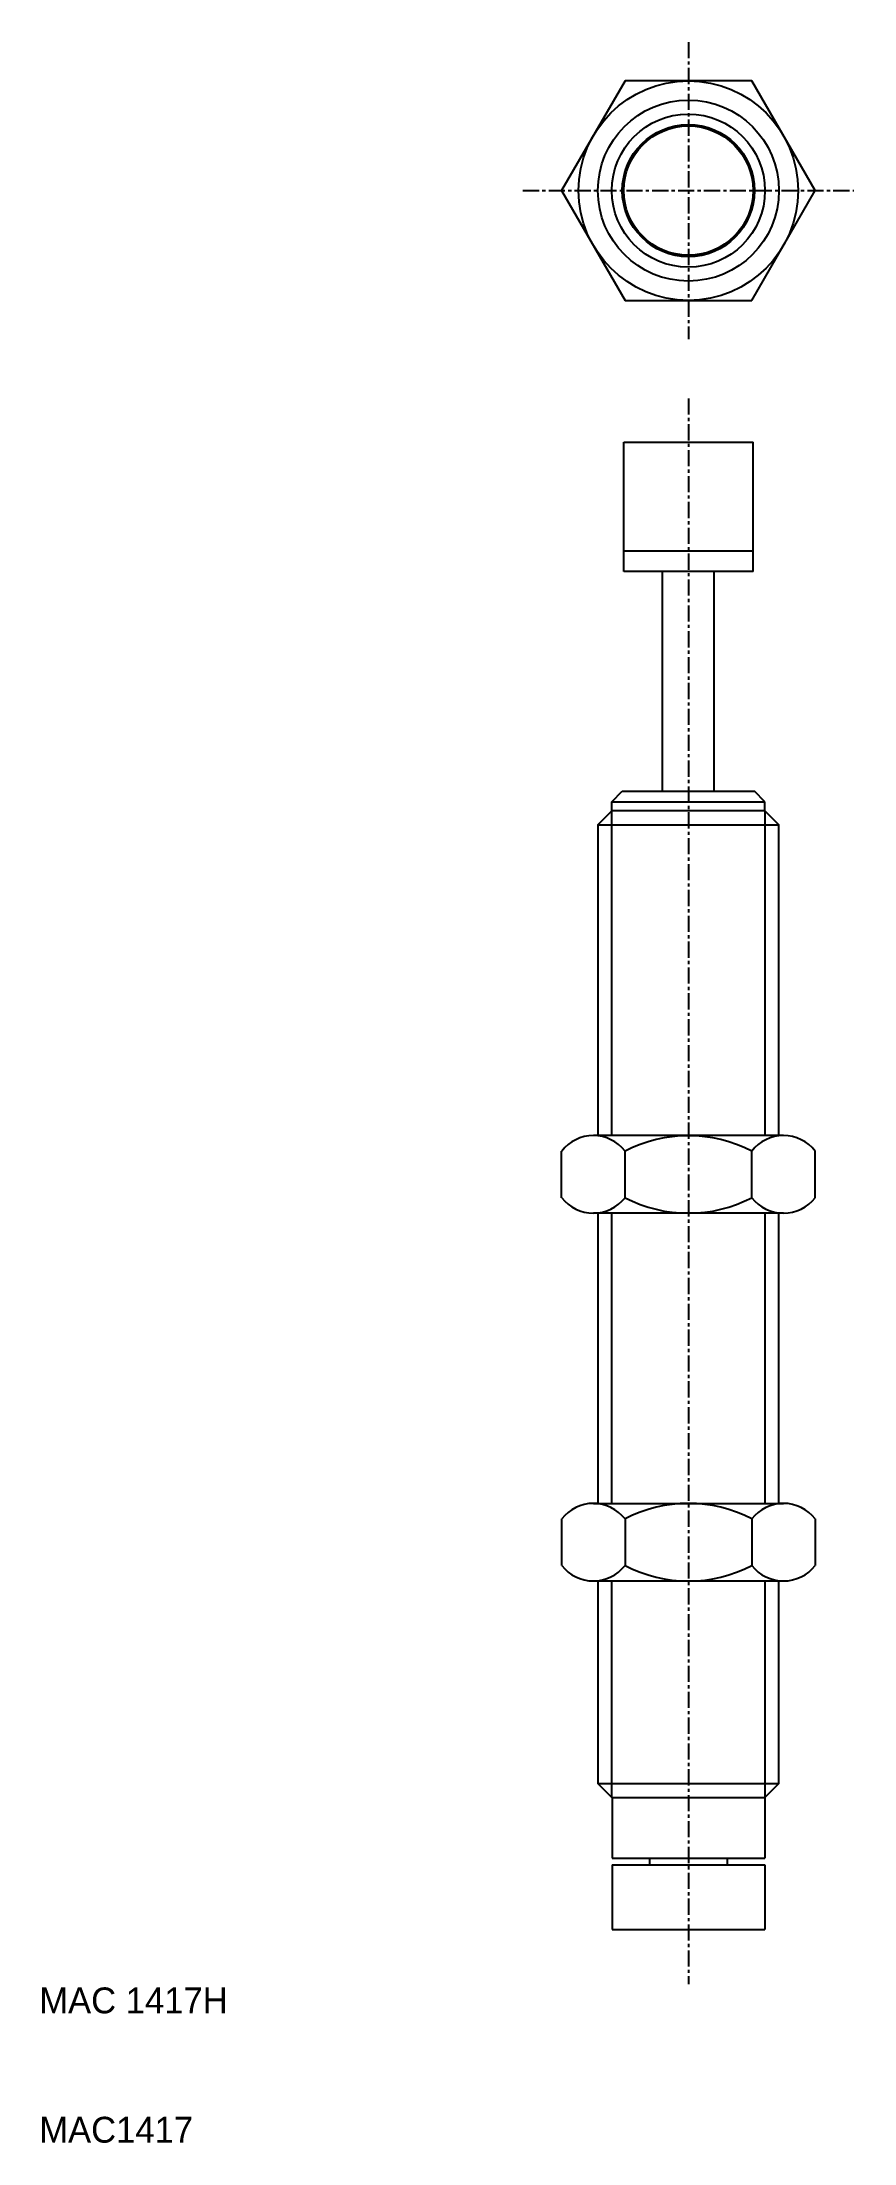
# Model space of a CAD drawing. Extents: x 0 to 63, y 2 to 165.
import ezdxf

# ---------------------------------------------------------------- set-up
doc = ezdxf.new("R2010")
doc.units = 0
doc.linetypes.add('CENTER', pattern=[2, 1.25, -0.25, 0.25, -0.25])
doc.layers.get('0').update_dxf_attribs({"linetype": 'CONTINUOUS'})
doc.layers.add('CENTER', color=1, linetype='CENTER')

msp = doc.modelspace()

# ---------------------------------------------------------------- linework, layer by layer
at = {"color": 7, "linetype": 'CONTINUOUS'}
for p, q in [((45.1, 161.84), (40.2, 153.35)), ((54.9, 161.84), (45.1, 161.84)), ((59.8, 153.35), (54.9, 161.84)), ((40.2, 153.35), (45.1, 144.86)), ((54.9, 144.86), (59.8, 153.35)), ((45.1, 144.86), (54.9, 144.86)), ((45, 133.9), (55, 133.9)), ((45, 123.9), (45, 133.9)), ((55, 123.9), (55, 133.9)), ((45, 125.5), (55, 125.5)), ((55, 123.9), (45, 123.9)), ((48, 106.9), (48, 123.9)), ((52, 106.9), (52, 123.9)), ((44.08, 106.09), (44.89, 106.9)), ((44.08, 106.09), (55.92, 106.09)), ((44.08, 105.4), (44.08, 106.09)), ((44.89, 106.9), (55.11, 106.9)), ((55.92, 106.09), (55.11, 106.9)), ((55.92, 105.4), (55.92, 106.09)), ((43, 104.32), (44.08, 105.4)), ((43, 104.32), (43, 80.28)), ((43, 104.32), (57, 104.32)), ((55.92, 105.4), (44.08, 105.4)), ((55.92, 105.4), (57, 104.32)), ((57, 80.28), (57, 104.32)), ((57.35, 80.28), (42.65, 80.28)), ((40.2, 75.48), (40.2, 79.08)), ((45.1, 75.48), (45.1, 79.08)), ((54.9, 75.48), (54.9, 79.08)), ((59.8, 75.48), (59.8, 79.08)), ((57.35, 74.28), (42.65, 74.28)), ((43, 74.28), (43, 51.84)), ((57, 51.84), (57, 74.28)), ((40.2, 50.64), (40.2, 47.04)), ((42.65, 51.84), (57.35, 51.84)), ((45.1, 50.64), (45.1, 47.04)), ((54.9, 50.64), (54.9, 47.04)), ((59.8, 50.64), (59.8, 47.04)), ((42.65, 45.84), (57.35, 45.84)), ((43, 45.84), (43, 30.18)), ((57, 30.18), (57, 45.84)), ((43, 30.18), (57, 30.18)), ((44.08, 29.1), (43, 30.18)), ((57, 30.18), (55.92, 29.1)), ((44.08, 29.1), (55.92, 29.1)), ((44.1, 29.1), (44.1, 24.4)), ((55.9, 29.1), (55.9, 24.4)), ((44.1, 24.4), (55.9, 24.4)), ((47, 24.4), (47, 23.9)), ((53, 24.4), (53, 23.9)), ((44.1, 23.9), (44.1, 18.9)), ((44.1, 23.9), (55.9, 23.9)), ((55.9, 23.9), (55.9, 18.9)), ((44.1, 18.9), (55.9, 18.9))]:
    msp.add_line(p, q, dxfattribs=at)
at = {"color": 3, "linetype": 'CONTINUOUS'}
for p, q in [((44.08, 80.28), (44.08, 105.4)), ((55.92, 105.4), (55.92, 80.28)), ((44.08, 51.84), (44.08, 74.28)), ((55.92, 74.28), (55.92, 51.84)), ((44.08, 29.1), (44.08, 45.84)), ((55.92, 45.84), (55.92, 29.1))]:
    msp.add_line(p, q, dxfattribs=at)
at = {"color": 7, "linetype": 'CONTINUOUS'}
for radius in [8.49, 7, 7, 5.11, 5]:
    msp.add_circle((50, 153.35), radius, dxfattribs=at)
at = {"color": 3, "linetype": 'CONTINUOUS'}
msp.add_circle((50, 153.35), 5.92, dxfattribs=at)
at = {"color": 7, "linetype": 'CONTINUOUS'}
for centre, radius, start, end in [((42.65, 77.18), 3.1, 90, 142.1908), ((42.65, 77.18), 3.1, 37.8092, 90), ((50, 69.67), 10.6, 62.4784, 117.5216), ((57.35, 77.18), 3.1, 90, 142.1908), ((57.35, 77.18), 3.1, 37.8092, 90), ((42.65, 77.38), 3.1, 217.8092, 270), ((42.65, 77.38), 3.1, 270, 322.1908), ((50, 84.88), 10.6, 242.4784, 297.5216), ((57.35, 77.38), 3.1, 217.8092, 270), ((57.35, 77.38), 3.1, 270, 322.1908), ((42.65, 48.74), 3.1, 90, 142.1908), ((42.65, 48.74), 3.1, 37.8092, 90), ((50, 41.24), 10.6, 62.4784, 117.5216), ((57.35, 48.74), 3.1, 90, 142.1908), ((57.35, 48.74), 3.1, 37.8092, 90), ((42.65, 48.94), 3.1, 217.8092, 270), ((42.65, 48.94), 3.1, 270, 322.1908), ((50, 56.44), 10.6, 242.4784, 297.5216), ((57.35, 48.94), 3.1, 217.8092, 270), ((57.35, 48.94), 3.1, 270, 322.1908)]:
    msp.add_arc(centre, radius, start, end, dxfattribs=at)
at = {"layer": 'CENTER', "color": 1, "linetype": 'CENTER'}
for p, q in [((50, 164.84), (50, 141.86)), ((37.2, 153.35), (62.8, 153.35)), ((50, 137.28), (50, 14.66))]:
    msp.add_line(p, q, dxfattribs=at)

# ---------------------------------------------------------------- texts
at = {"color": 7, "linetype": 'CONTINUOUS'}
for s, p in [('MAC 1417H', (-0.19, 12.41)), ('MAC1417', (-0.19, 2.41))]:
    msp.add_text(s, height=2, dxfattribs=at).set_placement(p)

doc.saveas('drawing.dxf')
